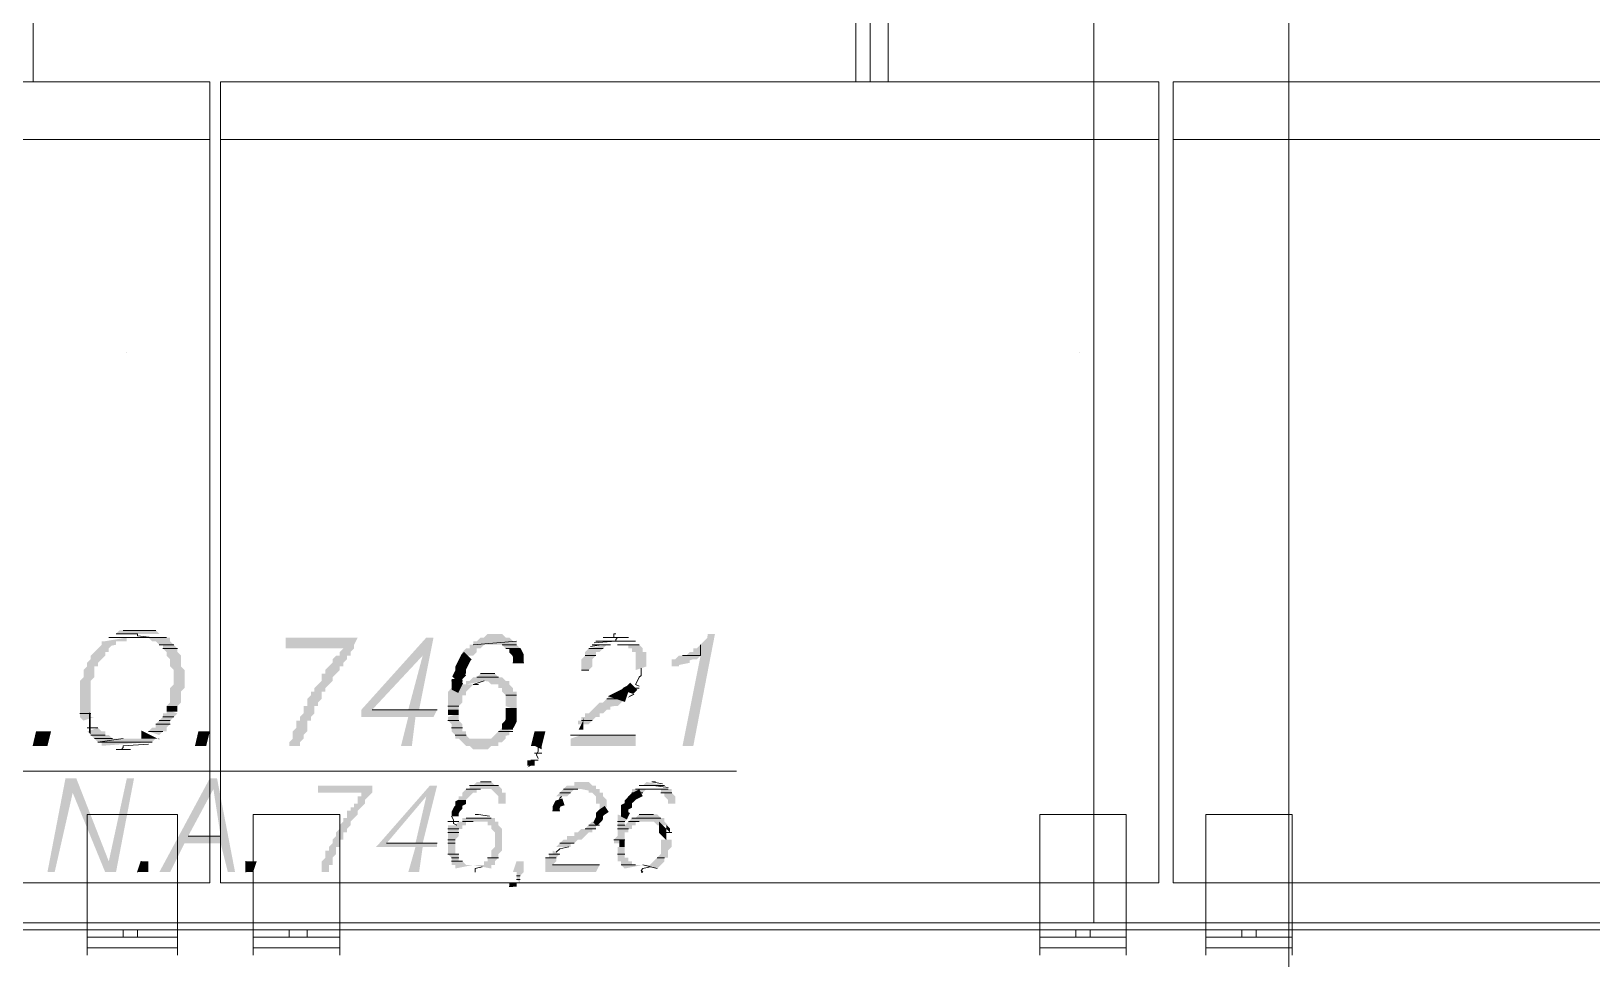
# Model space of a CAD drawing. Header units: millimetres. Extents: x 182 to 575, y -105 to 95.
# Drawn here: x 301.602 to 303.661, y 69.701 to 70.925 of the extents above; entities that cross this region are included whole.
import ezdxf

# ---------------------------------------------------------------- set-up
doc = ezdxf.new("R2010")
doc.units = ezdxf.units.MM
doc.header["$MEASUREMENT"] = 0
doc.layers.add('PDF_Geometry', color=7, linetype='Continuous')
doc.layers.add('PDF_Solid Fills', color=7, linetype='Continuous')

msp = doc.modelspace()

# ---------------------------------------------------------------- hatches: boundary and pattern name
at = {"layer": 'PDF_Solid Fills', "transparency": 33554559}
for points in [[(301.7659184816852, 70.13481574565384), (301.7182981377698, 70.13481574565384), (301.7135348044366, 70.13005241232048), (301.7706785610502, 70.13005241232048)], [(302.1802018679285, 70.11100556046864), (302.1754417621084, 70.11100556046864), (302.1706784287751, 70.10624548110357), (302.1706784287751, 70.10148214777024), (302.1849652012619, 70.10148214777024), (302.189725280627, 70.10624548110357), (302.189725280627, 70.11100556046864), (302.1944886139603, 70.11100556046864), (302.1992519472936, 70.11576889380197), (302.2230588785105, 70.11576889380197), (302.2278222118439, 70.11100556046864), (302.2468690372407, 70.11100556046864), (302.2421089578755, 70.11576889380197), (302.2421089578755, 70.12052899962208), (302.2373456245423, 70.12052899962208), (302.2325822912089, 70.12529233295544), (302.2278222118439, 70.12529233295544), (302.2230588785105, 70.13005241232048), (302.2040120266588, 70.13005241232048), (302.1992519472936, 70.12529233295544), (302.1944886139603, 70.12529233295544), (302.189725280627, 70.12052899962208), (302.1849652012619, 70.12052899962208), (302.1849652012619, 70.11576889380197), (302.1802018679285, 70.11576889380197)], [(302.4937824729352, 70.12458661322356), (302.4897276086693, 70.12052899962208), (302.484964275336, 70.11576889380197), (302.4802041959708, 70.11100556046864), (302.4754408626376, 70.11100556046864), (302.4754408626376, 70.10624548110357), (302.4706775293042, 70.10624548110357), (302.4659174499392, 70.10148214777024), (302.4563940107856, 70.10148214777024), (302.4516307039074, 70.09671881443691), (302.4468705980872, 70.09671881443691), (302.4468705980872, 70.08719540173851), (302.4563940107856, 70.08719540173851), (302.4563940107856, 70.08910086316652), (302.4706775293042, 70.09195873507184), (302.4706775293042, 70.09513103812935), (302.4754408626376, 70.09671881443691), (302.4802041959708, 70.09671881443691), (302.484964275336, 70.10148214777024), (302.4611541166058, 69.98243452872262), (302.4754408626376, 69.98243452872262), (302.5040111271878, 70.13005241232048), (302.4944877144893, 70.13005241232048)], [(301.7135348044366, 70.11576889380197), (301.7135348044366, 70.12052899962208), (301.7278215504683, 70.12052899962208), (301.7278215504683, 70.12529233295544), (301.699251285918, 70.12052899962208), (301.6944879525846, 70.12052899962208), (301.6944879525846, 70.11576889380197), (301.6897278732196, 70.11100556046864), (301.6849645398862, 70.10624548110357), (301.6802012065529, 70.10148214777024), (301.6802012065529, 70.09671881443691), (301.6754411271878, 70.09195873507184), (301.6754411271878, 70.08719540173851), (301.6706777938545, 70.0824352959184), (301.6706777938545, 70.07291188321997), (301.6659176880344, 70.06814854988664), (301.6659176880344, 70.02053145993955), (301.6706777938545, 70.01576812660622), (301.6849645398862, 70.02053145993955), (301.6802012065529, 70.02053145993955), (301.6802012065529, 70.06814854988664), (301.6849645398862, 70.07291188321997), (301.6849645398862, 70.08719540173851), (301.6897278732196, 70.08719540173851), (301.6897278732196, 70.09195873507184), (301.699251285918, 70.10148214777024), (301.699251285918, 70.10624548110357), (301.704011391738, 70.10624548110357), (301.704011391738, 70.11100556046864), (301.7075840968694, 70.11457826559993)], [(301.7754418943836, 70.11100556046864), (301.7802020002036, 70.10624548110357), (301.7802020002036, 70.10148214777024), (301.784965307082, 70.09671881443691), (301.784965307082, 70.08719540173851), (301.7897254129022, 70.0824352959184), (301.7897254129022, 70.06338847052155), (301.784965307082, 70.05862513718822), (301.784965307082, 70.03957828533638), (301.7802020002036, 70.03481497845806), (301.7944887462354, 70.03481497845806), (301.7992488256004, 70.03957828533638), (301.7992488256004, 70.05386180385491), (301.8040121589339, 70.05862513718822), (301.8040121589339, 70.0824352959184), (301.7992488256004, 70.08719540173851), (301.7992488256004, 70.10148214777024), (301.7944887462354, 70.10624548110357), (301.7944887462354, 70.11100556046864), (301.784965307082, 70.12052899962208), (301.784965307082, 70.12529233295544), (301.7563918150184, 70.12529233295544), (301.7611551483518, 70.12052899962208), (301.7659184816852, 70.12052899962208), (301.7706785610502, 70.11576889380197), (301.7754418943836, 70.11576889380197)], [(302.0135371324789, 70.11100556046864), (302.0087737991455, 70.10624548110357), (302.0087737991455, 70.10148214777024), (302.0040137197803, 70.10148214777024), (301.9992503864471, 70.09671881443691), (301.9992503864471, 70.09195873507184), (301.9944870531137, 70.08719540173851), (301.9897269737487, 70.0824352959184), (301.9897269737487, 70.07767198904008), (301.9849636404153, 70.07767198904008), (301.9849636404153, 70.06814854988664), (301.9802035345951, 70.06338847052155), (301.9754402277169, 70.05862513718822), (301.9754402277169, 70.05386180385491), (301.9706801218967, 70.05386180385491), (301.9706801218967, 70.04910172448979), (301.9659167885635, 70.04433839115646), (301.9659167885635, 70.03481497845806), (301.9611567091985, 70.03481497845806), (301.9611567091985, 70.02529153930462), (301.956393375865, 70.02053145993955), (301.956393375865, 70.01576812660622), (301.9516300425317, 70.01576812660622), (301.9516300425317, 70.00624471390782), (301.9468699631667, 70.00148138057446), (301.9468699631667, 69.99195794142102), (301.9421066298332, 69.98719786205595), (301.9421066298332, 69.98243452872262), (301.956393375865, 69.98243452872262), (301.956393375865, 69.98719786205595), (301.9611567091985, 69.99195794142102), (301.9611567091985, 69.99672127475435), (301.9659167885635, 70.00148138057446), (301.9659167885635, 70.01576812660622), (301.9706801218967, 70.01576812660622), (301.9706801218967, 70.02053145993955), (301.9754402277169, 70.02529153930462), (301.9754402277169, 70.03481497845806), (301.9802035345951, 70.03481497845806), (301.9802035345951, 70.03957828533638), (301.9849636404153, 70.04433839115646), (301.9849636404153, 70.05386180385491), (301.9897269737487, 70.05386180385491), (301.9897269737487, 70.05862513718822), (301.9944870531137, 70.06338847052155), (301.9992503864471, 70.06814854988664), (301.9992503864471, 70.07291188321997), (302.0040137197803, 70.07767198904008), (302.0087737991455, 70.0824352959184), (302.0087737991455, 70.08719540173851), (302.0135371324789, 70.08719540173851), (302.0135371324789, 70.09195873507184), (302.0182972382988, 70.09671881443691), (302.0182972382988, 70.10148214777024), (302.0230605451773, 70.10148214777024), (302.0230605451773, 70.10624548110357), (302.0278206509973, 70.11100556046864), (302.0278206509973, 70.11576889380197), (302.0325839843306, 70.12529233295544), (301.9373465240133, 70.12529233295544), (301.9373465240133, 70.11100556046864)], [(302.3421064975581, 70.09671881443691), (302.3468698308916, 70.10148214777024), (302.3468698308916, 70.10624548110357), (302.3516299102565, 70.10624548110357), (302.3563932435899, 70.11100556046864), (302.3611565769232, 70.11576889380197), (302.337346391738, 70.11100556046864), (302.3325830848598, 70.10624548110357), (302.3325830848598, 70.10148214777024), (302.3278229790396, 70.09671881443691), (302.3278229790396, 70.0824352959184), (302.337346391738, 70.0824352959184), (302.3421064975581, 70.08719540173851)], [(302.399250254172, 70.10624548110357), (302.399250254172, 70.0824352959184), (302.4135370002037, 70.08719540173851), (302.4135370002037, 70.10624548110357), (302.4087736668704, 70.10624548110357), (302.4087736668704, 70.11100556046864), (302.4040135875052, 70.11576889380197), (302.3897268414735, 70.11576889380197), (302.3897268414735, 70.11100556046864), (302.3944869208386, 70.11100556046864), (302.3944869208386, 70.10624548110357)], [(302.2048057339542, 70.06735538479515), (302.208775359992, 70.06338847052155), (302.2182987726904, 70.06338847052155), (302.2182987726904, 70.05862513718822), (302.2230588785105, 70.05862513718822), (302.2230588785105, 70.05386180385491), (302.2278222118439, 70.04910172448979), (302.2278222118439, 70.03481497845806), (302.2421089578755, 70.03005487263795), (302.2421089578755, 70.05386180385491), (302.2373456245423, 70.05386180385491), (302.2373456245423, 70.05862513718822), (302.2325822912089, 70.06338847052155), (302.2325822912089, 70.06814854988664), (302.2278222118439, 70.06814854988664), (302.2230588785105, 70.07291188321997), (302.2182987726904, 70.07291188321997), (302.2135354658121, 70.07767198904008), (302.1944886139603, 70.07767198904008), (302.189725280627, 70.07291188321997), (302.1849652012619, 70.07291188321997), (302.1802018679285, 70.06814854988664), (302.1754417621084, 70.06814854988664), (302.1754417621084, 70.06338847052155), (302.1992519472936, 70.06814854988664)], [(302.1706784287751, 70.03957828533638), (302.1706784287751, 70.04910172448979), (302.1754417621084, 70.04910172448979), (302.1754417621084, 70.05386180385491), (302.1802018679285, 70.05862513718822), (302.1849652012619, 70.06338847052155), (302.1706784287751, 70.06338847052155), (302.16591834941, 70.05862513718822), (302.1563916827433, 70.05862513718822), (302.1516316033783, 70.05386180385491), (302.1516316033783, 70.03005487263795), (302.16591834941, 70.03005487263795), (302.16591834941, 70.03481497845806)], [(302.3421064975581, 70.03005487263795), (302.337346391738, 70.02529153930462), (302.3325830848598, 70.02529153930462), (302.3325830848598, 70.02053145993955), (302.3278229790396, 70.02053145993955), (302.3278229790396, 70.01576812660622), (302.3230596457064, 70.01576812660622), (302.3230596457064, 70.01100479327286), (302.337346391738, 70.01100479327286), (302.3421064975581, 70.01576812660622), (302.3468698308916, 70.02053145993955), (302.3516299102565, 70.02053145993955), (302.3516299102565, 70.02529153930462), (302.3563932435899, 70.02529153930462), (302.3611565769232, 70.03005487263795), (302.3659166562883, 70.03005487263795), (302.3659166562883, 70.03402144679336), (302.3706799896216, 70.03481497845806), (302.3754400954417, 70.03481497845806), (302.3849635081402, 70.04433839115646), (302.3659166562883, 70.04910172448979), (302.3611565769232, 70.04433839115646), (302.3563932435899, 70.03957828533638), (302.3516299102565, 70.03957828533638), (302.3468698308916, 70.03481497845806)], [(301.7706785610502, 70.01576812660622), (301.7659184816852, 70.01100479327286), (301.7659184816852, 70.00624471390782), (301.7611551483518, 70.00624471390782), (301.7563918150184, 70.00148138057446), (301.7706785610502, 69.99672127475435), (301.7754418943836, 70.00148138057446), (301.7802020002036, 70.00148138057446), (301.7802020002036, 70.00624471390782), (301.784965307082, 70.01100479327286), (301.784965307082, 70.01576812660622), (301.7897254129022, 70.02053145993955), (301.7944887462354, 70.02529153930462), (301.7802020002036, 70.03005487263795), (301.7802020002036, 70.02529153930462), (301.7754418943836, 70.02529153930462), (301.7754418943836, 70.02053145993955)], [(302.208775359992, 69.99195794142102), (302.1802018679285, 69.99195794142102), (302.1754417621084, 69.99672127475435), (302.1754417621084, 70.00148138057446), (302.1706784287751, 70.00148138057446), (302.1706784287751, 70.01100479327286), (302.16591834941, 70.01576812660622), (302.16591834941, 70.02529153930462), (302.1516316033783, 70.02053145993955), (302.1516316033783, 70.01576812660622), (302.1563916827433, 70.01100479327286), (302.1563916827433, 70.00148138057446), (302.1611550160767, 69.99672127475435), (302.1611550160767, 69.99195794142102), (302.16591834941, 69.99195794142102), (302.1754417621084, 69.98243452872262), (302.1802018679285, 69.98243452872262), (302.1849652012619, 69.97767119538929), (302.2040120266588, 69.97767119538929), (302.208775359992, 69.98243452872262), (302.2182987726904, 69.98243452872262), (302.2182987726904, 69.98719786205595), (302.2230588785105, 69.98719786205595), (302.2278222118439, 69.99195794142102), (302.2278222118439, 69.99576886957024), (302.2325822912089, 69.99672127475435), (302.2325822912089, 70.00148138057446), (302.2373456245423, 70.00148138057446), (302.2230588785105, 70.00624471390782), (302.2182987726904, 70.00148138057446), (302.2135354658121, 69.99672127475435)], [(301.7611551483518, 69.98719786205595), (301.7659184816852, 69.99195794142102), (301.7087747250714, 69.99195794142102), (301.704011391738, 69.99672127475435), (301.699251285918, 69.99672127475435), (301.699251285918, 70.00148138057446), (301.6944879525846, 70.00148138057446), (301.6897278732196, 70.00624471390782), (301.6754411271878, 70.00148138057446), (301.6802012065529, 69.99672127475435), (301.6849645398862, 69.99195794142102), (301.6897278732196, 69.98719786205595), (301.6944879525846, 69.98719786205595), (301.6944879525846, 69.98243452872262), (301.7563918150184, 69.98719786205595)], [(301.6087739314206, 70.00148138057446), (301.6040138520556, 69.98243452872262), (301.6230606774524, 69.98243452872262), (301.6278207832725, 70.00148138057446)], [(301.8230590107856, 70.00148138057446), (301.8182989049657, 69.98243452872262), (301.8325824234842, 69.98243452872262), (301.8373457568174, 70.00148138057446)], [(302.2659158890926, 69.98243452872262), (302.2754393017909, 69.97767119538929), (302.2754393017909, 69.98243452872262), (302.2802026351244, 70.00148138057446), (302.2659158890926, 70.00148138057446), (302.2611557832724, 69.98243452872262)], [(302.3135362330079, 69.99195794142102), (302.3135362330079, 69.98243452872262), (302.399250254172, 69.98243452872262), (302.399250254172, 69.99672127475435), (302.3278229790396, 69.99672127475435)], [(302.2611557832724, 69.95862436999246), (302.2563924763941, 69.95386426417235), (302.2659158890926, 69.95862436999246)], [(301.7278215504683, 69.9395775181406), (301.704011391738, 69.8300533117914), (301.6611543811561, 69.9395775181406), (301.6468708626375, 69.9395775181406), (301.6230606774524, 69.81576656575967), (301.6325841166058, 69.81576656575967), (301.656394275336, 69.92053066628876), (301.699251285918, 69.81576656575967), (301.7135348044366, 69.81576656575967), (301.7373449896216, 69.9395775181406)], [(302.0373440636957, 69.92053066628876), (302.0373440636957, 69.91576735941044), (302.0325839843306, 69.91576735941044), (302.0325839843306, 69.906243920257), (302.0278206509973, 69.906243920257), (302.0278206509973, 69.90148384089193), (302.0230605451773, 69.90148384089193), (302.0230605451773, 69.8967205075586), (302.0182972382988, 69.8967205075586), (302.0182972382988, 69.8871970948602), (302.0135371324789, 69.8871970948602), (302.0135371324789, 69.88243376152684), (302.0087737991455, 69.87767365570673), (302.0087737991455, 69.8729103223734), (302.0040137197803, 69.86815024300833), (302.0040137197803, 69.863386909675), (301.9992503864471, 69.85862357634167), (301.9992503864471, 69.8538634969766), (301.9944870531137, 69.84910016364327), (301.9944870531137, 69.84434005782316), (301.9897269737487, 69.84434005782316), (301.9897269737487, 69.83481664512473), (301.9849636404153, 69.8300533117914), (301.9849636404153, 69.81576656575967), (301.9944870531137, 69.81576656575967), (301.9944870531137, 69.8252932324263), (301.9992503864471, 69.8252932324263), (301.9992503864471, 69.83481664512473), (302.0040137197803, 69.83957675094484), (302.0040137197803, 69.84910016364327), (302.0087737991455, 69.84910016364327), (302.0087737991455, 69.85862357634167), (302.0135371324789, 69.85862357634167), (302.0135371324789, 69.86815024300833), (302.0182972382988, 69.86815024300833), (302.0182972382988, 69.8729103223734), (302.0230605451773, 69.87767365570673), (302.0230605451773, 69.88243376152684), (302.0278206509973, 69.8871970948602), (302.0325839843306, 69.89195717422524), (302.0325839843306, 69.8967205075586), (302.0373440636957, 69.90148384089193), (302.0421073970291, 69.906243920257), (302.0421073970291, 69.91100725359033), (302.0468707303623, 69.91576735941044), (302.0516308097275, 69.92053066628876), (302.0516308097275, 69.93005410544217), (301.9802035345951, 69.93005410544217), (301.9802035345951, 69.92053066628876)], [(302.1802018679285, 69.92529077210884), (302.1754417621084, 69.92529077210884), (302.1706784287751, 69.92053066628876), (302.1706784287751, 69.91576735941044), (302.16591834941, 69.91576735941044), (302.16591834941, 69.91100725359033), (302.1754417621084, 69.91100725359033), (302.1802018679285, 69.91576735941044), (302.1849652012619, 69.92053066628876), (302.189725280627, 69.92053066628876), (302.189725280627, 69.92529077210884), (302.208775359992, 69.92529077210884), (302.2182987726904, 69.91576735941044), (302.2182987726904, 69.906243920257), (302.2278222118439, 69.906243920257), (302.2278222118439, 69.92053066628876), (302.2230588785105, 69.92053066628876), (302.2230588785105, 69.92529077210884), (302.2182987726904, 69.93005410544217), (302.2135354658121, 69.93005410544217), (302.208775359992, 69.9348141848073), (302.189725280627, 69.9348141848073), (302.1849652012619, 69.93005410544217), (302.1802018679285, 69.93005410544217)], [(302.337346391738, 69.9233866017729), (302.337346391738, 69.92053066628876), (302.3421064975581, 69.92053066628876), (302.3468698308916, 69.91576735941044), (302.3468698308916, 69.906243920257), (302.3516299102565, 69.906243920257), (302.3516299102565, 69.8967205075586), (302.3611565769232, 69.90148384089193), (302.3611565769232, 69.91100725359033), (302.3563932435899, 69.91576735941044), (302.3563932435899, 69.92053066628876), (302.3516299102565, 69.92053066628876), (302.3516299102565, 69.92529077210884), (302.3468698308916, 69.92529077210884), (302.3468698308916, 69.93005410544217), (302.3421064975581, 69.93005410544217), (302.337346391738, 69.9348141848073), (302.3182995663412, 69.9348141848073), (302.3182995663412, 69.93005410544217), (302.3087728996746, 69.93005410544217), (302.3040128203095, 69.92529077210884), (302.2992494869761, 69.92053066628876), (302.2944893811562, 69.91576735941044), (302.3087728996746, 69.91576735941044), (302.3135362330079, 69.92053066628876), (302.3182995663412, 69.92529077210884), (302.3278229790396, 69.92529077210884)], [(302.4135370002037, 69.9348141848073), (302.4087736668704, 69.93005410544217), (302.4373471853889, 69.93005410544217)], [(302.1849652012619, 69.8252932324263), (302.208775359992, 69.82052989909297), (302.208775359992, 69.8252932324263), (302.2135354658121, 69.8252932324263), (302.2135354658121, 69.8300533117914), (302.2182987726904, 69.83481664512473), (302.2182987726904, 69.83957675094484), (302.2230588785105, 69.84434005782316), (302.2230588785105, 69.8729103223734), (302.2182987726904, 69.87767365570673), (302.2182987726904, 69.88243376152684), (302.2135354658121, 69.88243376152684), (302.2135354658121, 69.8871970948602), (302.1706784287751, 69.8871970948602), (302.1706784287751, 69.88243376152684), (302.16591834941, 69.88243376152684), (302.1611550160767, 69.87767365570673), (302.1516316033783, 69.87767365570673), (302.1516316033783, 69.83957675094484), (302.1563916827433, 69.83481664512473), (302.1563916827433, 69.8252932324263), (302.1611550160767, 69.8252932324263), (302.1611550160767, 69.82052989909297), (302.1849652012619, 69.8252932324263), (302.1754417621084, 69.8252932324263), (302.1706784287751, 69.8300533117914), (302.16591834941, 69.8300533117914), (302.16591834941, 69.83957675094484), (302.1611550160767, 69.83957675094484), (302.1611550160767, 69.85862357634167), (302.16591834941, 69.863386909675), (302.16591834941, 69.8729103223734), (302.1706784287751, 69.8729103223734), (302.1706784287751, 69.87767365570673), (302.1754417621084, 69.87767365570673), (302.1754417621084, 69.88243376152684), (302.2040120266588, 69.88243376152684), (302.2040120266588, 69.87767365570673), (302.208775359992, 69.87767365570673), (302.208775359992, 69.8729103223734), (302.2135354658121, 69.86815024300833), (302.2135354658121, 69.84910016364327), (302.208775359992, 69.84434005782316), (302.208775359992, 69.83481664512473), (302.2040120266588, 69.83481664512473), (302.2040120266588, 69.8300533117914), (302.1992519472936, 69.8300533117914), (302.1992519472936, 69.8252932324263)], [(302.3135362330079, 69.84910016364327), (302.3135362330079, 69.8538634969766), (302.3182995663412, 69.8538634969766), (302.3230596457064, 69.85862357634167), (302.3278229790396, 69.85862357634167), (302.3325830848598, 69.863386909675), (302.337346391738, 69.86815024300833), (302.3421064975581, 69.86815024300833), (302.3421064975581, 69.8729103223734), (302.3468698308916, 69.8729103223734), (302.3468698308916, 69.87767365570673), (302.3516299102565, 69.87767365570673), (302.3421064975581, 69.88243376152684), (302.337346391738, 69.87767365570673), (302.3325830848598, 69.8729103223734), (302.3278229790396, 69.8729103223734), (302.3230596457064, 69.86815024300833), (302.3182995663412, 69.86815024300833), (302.3182995663412, 69.863386909675), (302.3087728996746, 69.863386909675), (302.3087728996746, 69.85862357634167), (302.3040128203095, 69.85862357634167), (302.2992494869761, 69.8538634969766), (302.2944893811562, 69.84910016364327)], [(302.3849635081402, 69.88243376152684), (302.3897268414735, 69.8871970948602), (302.3754400954417, 69.89195717422524), (302.3754400954417, 69.863386909675), (302.3706799896216, 69.85862357634167), (302.3706799896216, 69.8538634969766), (302.3849635081402, 69.8538634969766), (302.3849635081402, 69.86815024300833), (302.3897268414735, 69.86815024300833), (302.3897268414735, 69.8729103223734), (302.3944869208386, 69.8729103223734), (302.3944869208386, 69.87767365570673), (302.399250254172, 69.87767365570673), (302.399250254172, 69.88243376152684), (302.4230604393572, 69.88243376152684), (302.4278205187222, 69.87767365570673), (302.442107264754, 69.87767365570673), (302.4373471853889, 69.88243376152684), (302.4373471853889, 69.8871970948602), (302.4325838520555, 69.8871970948602), (302.4278205187222, 69.89195717422524), (302.4040135875052, 69.89195717422524), (302.399250254172, 69.8871970948602), (302.3944869208386, 69.8871970948602), (302.3897268414735, 69.88243376152684), (302.3849635081402, 69.87767365570673)], [(302.2802026351244, 69.83481664512473), (302.2802026351244, 69.81576656575967), (302.3468698308916, 69.81576656575967), (302.3516299102565, 69.8252932324263), (302.2897260478227, 69.8252932324263), (302.2944893811562, 69.8300533117914), (302.2944893811562, 69.83481664512473), (302.2992494869761, 69.83957675094484), (302.2897260478227, 69.84434005782316), (302.2897260478227, 69.83957675094484), (302.2849659684576, 69.83957675094484), (302.2849659684576, 69.83481664512473)], [(301.74686840232, 69.8300533117914), (301.7421082965, 69.81576656575967), (301.7563918150184, 69.81576656575967), (301.7563918150184, 69.8300533117914)], [(301.8849661007328, 69.8300533117914), (301.8849661007328, 69.81576656575967), (301.8944895134313, 69.81576656575967), (301.8992496192512, 69.8300533117914)], [(302.2421089578755, 69.81576656575967), (302.2421089578755, 69.80624315306122), (302.2468690372407, 69.80148304724113), (302.2468690372407, 69.81100648639455), (302.251632370574, 69.81576656575967), (302.251632370574, 69.8300533117914), (302.2421089578755, 69.8300533117914), (302.2373456245423, 69.81576656575967)]]:
    msp.add_hatch(color=256, dxfattribs=at).paths.add_polyline_path(points)
h = msp.add_hatch(color=256, dxfattribs=at)
h.paths.add_polyline_path([(302.1182980054947, 70.10148214777024), (302.0992511536427, 70.03005487263795), (302.0516308097275, 70.03005487263795)])
h.paths.add_polyline_path([(302.1325847515265, 70.12529233295544), (302.1230613388279, 70.12529233295544), (302.0373440636957, 70.03005487263795), (302.0373440636957, 70.02053145993955), (302.0992511536427, 70.02053145993955), (302.0897277409445, 69.98243452872262), (302.1040112594629, 69.98243452872262), (302.1087745927963, 70.02053145993955), (302.1325847515265, 70.02053145993955), (302.1373448573465, 70.03005487263795), (302.1135346721613, 70.03005487263795)], flags=0)
h = msp.add_hatch(color=256, dxfattribs=at)
h.paths.add_polyline_path([(301.8421090901508, 69.92529077210884), (301.8516325028492, 69.863386909675), (301.8087754922672, 69.863386909675)])
h.paths.add_polyline_path([(301.8706793547011, 69.81576656575967), (301.8468691695159, 69.9395775181406), (301.8373457568174, 69.9395775181406), (301.7706785610502, 69.81576656575967), (301.784965307082, 69.81576656575967), (301.8040121589339, 69.8538634969766), (301.8516325028492, 69.8538634969766), (301.8611559155476, 69.81576656575967)], flags=0)
h = msp.add_hatch(color=256, dxfattribs=at)
h.paths.add_polyline_path([(302.1230613388279, 69.91576735941044), (302.1087745927963, 69.8538634969766), (302.0706776615793, 69.8538634969766)])
h.paths.add_polyline_path([(302.1373448573465, 69.93005410544217), (302.1278214181931, 69.93005410544217), (302.0611542488809, 69.8538634969766), (302.0563941430609, 69.84910016364327), (302.1087745927963, 69.84910016364327), (302.0992511536427, 69.81576656575967), (302.1135346721613, 69.81576656575967), (302.1182980054947, 69.84910016364327), (302.1373448573465, 69.84910016364327), (302.1373448573465, 69.8538634969766), (302.1182980054947, 69.8538634969766)], flags=0)
h = msp.add_hatch(color=256, dxfattribs=at)
h.paths.add_polyline_path([(302.4468705980872, 69.92053066628876), (302.4468705980872, 69.92529077210884), (302.4325838520555, 69.92529077210884), (302.4325838520555, 69.92053066628876), (302.4373471853889, 69.92053066628876), (302.4373471853889, 69.91576735941044), (302.442107264754, 69.91100725359033), (302.442107264754, 69.906243920257), (302.4516307039074, 69.906243920257), (302.4516307039074, 69.91576735941044)])
h.paths.add_polyline_path([(302.4135370002037, 69.92529077210884), (302.3944869208386, 69.92529077210884), (302.3944869208386, 69.92053066628876), (302.3897268414735, 69.91576735941044), (302.4087736668704, 69.92053066628876)])
h = msp.add_hatch(color=256, dxfattribs=at)
h.paths.add_polyline_path([(302.3849635081402, 69.82052989909297), (302.4087736668704, 69.8252932324263), (302.3944869208386, 69.8252932324263), (302.3944869208386, 69.8300533117914), (302.3897268414735, 69.8300533117914), (302.3897268414735, 69.83481664512473), (302.3849635081402, 69.83481664512473), (302.3849635081402, 69.84910016364327), (302.3754400954417, 69.84910016364327), (302.3754400954417, 69.8300533117914), (302.38020340232, 69.8300533117914), (302.38020340232, 69.8252932324263)])
h.paths.add_polyline_path([(302.4182971060237, 69.8252932324263), (302.4087736668704, 69.8252932324263), (302.4278205187222, 69.82052989909297), (302.4325838520555, 69.8252932324263), (302.4373471853889, 69.8300533117914), (302.4373471853889, 69.83481664512473), (302.442107264754, 69.83481664512473), (302.442107264754, 69.84434005782316), (302.4468705980872, 69.84910016364327), (302.4468705980872, 69.85862357634167), (302.4325838520555, 69.85862357634167), (302.4325838520555, 69.83957675094484), (302.4278205187222, 69.83481664512473), (302.4230604393572, 69.8300533117914)])

# ---------------------------------------------------------------- linework, layer by layer
at = {"layer": 'PDF_Geometry', "lineweight": 13}
for points in [[(303.2611538520556, 69.68243542819351), (303.2611538520556, 69.70624561337868), (303.2611538520556, 73.65862397316707), (303.2611538520556, 73.68243413189722)], [(299.3325824234842, 70.85862487263796), (299.3325824234842, 72.15862526946336), (300.4611547515264, 72.15862526946336), (300.4611547515264, 70.85862487263796), (300.4611547515264, 72.15862526946336), (301.5849637726905, 72.15862526946336), (301.5849637726905, 70.85862487263796), (301.5849637726905, 72.15862526946336), (302.7087727673994, 72.15862526946336), (302.7087727673994, 70.85862487263796), (302.7087727673994, 72.15862526946336), (303.0040117621085, 72.15862526946336), (302.7087727673994, 72.15862526946336), (302.7087727673994, 72.9586250049131), (303.0040117621085, 72.9586250049131), (302.7087727673994, 72.9586250049131), (302.7087727673994, 73.35862487263796), (303.0040117621085, 73.35862487263796)], [(301.6040138520556, 70.85862487263796), (301.6040138520556, 72.13957841761149), (302.6897259420026, 72.13957841761149), (302.6897259420026, 70.85862487263796)], [(303.0040117621085, 72.13957841761149), (302.7325829525846, 72.13957841761149), (302.7325829525846, 70.85862487263796)], [(301.7278215504683, 70.5014820154951), (301.7278215504683, 70.5014820154951)], [(302.9849649367115, 70.5014820154951), (302.9849649367115, 70.5014820154951)], [(301.7611551483518, 70.12529233295544), (301.7421066959708, 70.12767237263796), (301.7421083097274, 70.13005241232048), (301.7135348044366, 70.13005241232048)], [(301.7659184816852, 70.13481574565384), (301.7230614711032, 70.13481574565384), (301.7659184816852, 70.13481574565384)], [(301.7278215504683, 70.13481574565384), (301.7611551483518, 70.13481574565384), (301.7278215504683, 70.13481574565384)], [(302.3730600425317, 70.13005241232048), (302.3706783758651, 70.13005241232048), (302.3706799896216, 70.12767237263796), (302.3706783758651, 70.12529233295544), (302.3754400822144, 70.12529233295544), (302.3730584155476, 70.12291066628873), (302.3730600425317, 70.12052899962208), (302.3444881642248, 70.11814894671204)], [(301.704011391738, 70.12529233295544), (301.7802020002036, 70.12529233295544), (301.704011391738, 70.12529233295544)], [(301.7302032171349, 70.12529233295544), (301.7182981377698, 70.12529233295544), (301.7397266430609, 70.12529233295544)], [(301.7897254129022, 70.11576889380197), (301.7706785610502, 70.11576889380197), (301.7897254129022, 70.11576889380197)], [(301.7754418943836, 70.11100556046864), (301.7944887462354, 70.11100556046864), (301.7754418943836, 70.11100556046864)], [(302.2230588785105, 70.11576889380197), (302.2421089578755, 70.11576889380197), (302.2230588785105, 70.11576889380197)], [(302.2468690372407, 70.11100556046864), (302.2278222118439, 70.11100556046864), (302.2468690372407, 70.11100556046864)], [(302.3563932435899, 70.11100556046864), (302.337346391738, 70.11100556046864), (302.3563932435899, 70.11100556046864)], [(302.337346391738, 70.11100556046864), (302.3563932435899, 70.11100556046864), (302.337346391738, 70.11100556046864)], [(302.3587732965, 70.11576889380197), (302.3540115769233, 70.11576889380197), (302.3397264446481, 70.11338722713532)], [(302.3421064975581, 70.11576889380197), (302.3659166562883, 70.11576889380197), (302.3421064975581, 70.11576889380197)], [(302.3468698308916, 70.12052899962208), (302.399250254172, 70.12052899962208), (302.3468698308916, 70.12052899962208)], [(302.3563932435899, 70.12529233295544), (302.3897268414735, 70.12529233295544), (302.3563932435899, 70.12529233295544)], [(302.3325830848598, 70.10148214777024), (302.3468698308916, 70.10148214777024), (302.3325830848598, 70.10148214777024)], [(302.3468698308916, 70.10148214777024), (302.3325830848598, 70.10148214777024), (302.3468698308916, 70.10148214777024)], [(302.484964275336, 70.10148214777024), (302.4611541166058, 70.10148214777024), (302.484964275336, 70.10148214777024)], [(302.1563916827433, 70.06814854988664), (302.1706784287751, 70.06814854988664), (302.1563916827433, 70.06814854988664)], [(302.1921069472936, 70.06338847052155), (302.1849651880344, 70.06338847052155), (302.1992519472936, 70.06814854988664)], [(302.2182987726904, 70.07291188321997), (302.189725280627, 70.07291188321997), (302.2182987726904, 70.07291188321997)], [(302.1944886139603, 70.07767198904008), (302.2135354658121, 70.07767198904008), (302.1944886139603, 70.07767198904008)], [(302.4063936271879, 70.08481534882844), (302.4063936271879, 70.08005364247924), (302.4063936271879, 70.07529193613001), (302.4040119605211, 70.07291188321997), (302.4016302938545, 70.06814854988664), (302.399250254172, 70.06338847052155), (302.4040135875052, 70.0610068038549)], [(302.2278222118439, 70.04910172448979), (302.2421089578755, 70.04910172448979), (302.2278222118439, 70.04910172448979)], [(302.3849635081402, 70.05862513718822), (302.4040135875052, 70.05862513718822), (302.3849635081402, 70.05862513718822)], [(301.6659176880344, 70.02529153930462), (301.6802012065529, 70.02529153930462), (301.6659176880344, 70.02529153930462)], [(302.1373448573465, 70.03005487263795), (302.0516308097275, 70.03005487263795), (302.1373448573465, 70.03005487263795)], [(302.16591834941, 70.03481497845806), (302.1516316033783, 70.03481497845806), (302.16591834941, 70.03481497845806)], [(302.3611565769232, 70.04433839115646), (302.3849635081402, 70.04433839115646), (302.3611565769232, 70.04433839115646)], [(301.6897278732196, 70.00624471390782), (301.6754411271878, 70.00624471390782), (301.6897278732196, 70.00624471390782)], [(301.784965307082, 70.01100479327286), (301.7659184816852, 70.01100479327286), (301.784965307082, 70.01100479327286)], [(301.7706785610502, 70.01576812660622), (301.784965307082, 70.01576812660622), (301.7706785610502, 70.01576812660622)], [(301.7897254129022, 70.02053145993955), (301.7754418943836, 70.02053145993955), (301.7897254129022, 70.02053145993955)], [(302.16591834941, 70.01576812660622), (302.1516316033783, 70.01576812660622), (302.16591834941, 70.01576812660622)], [(302.1563916827433, 70.00624471390782), (302.1706784287751, 70.00624471390782), (302.1563916827433, 70.00624471390782)], [(302.2421089578755, 70.01576812660622), (302.2278222118439, 70.01576812660622), (302.2421089578755, 70.01576812660622)], [(302.3421064975581, 70.01576812660622), (302.3278229790396, 70.01576812660622), (302.3421064975581, 70.01576812660622)], [(301.6040138520556, 69.98243452872262), (301.6087739314206, 70.00148138057446), (301.6040138520556, 69.98243452872262)], [(301.6802012065529, 69.99672127475435), (301.699251285918, 69.99672127475435), (301.6802012065529, 69.99672127475435)], [(301.6849645398862, 69.99195794142102), (301.7087747250714, 69.99195794142102), (301.6849645398862, 69.99195794142102)], [(301.7087747250714, 69.99195794142102), (301.6849645398862, 69.99195794142102), (301.7087747250714, 69.99195794142102)], [(301.7611551483518, 69.98719786205595), (301.6897278732196, 69.98719786205595), (301.7611551483518, 69.98719786205595)], [(301.7563918150184, 69.98481619538927), (301.723059844119, 69.98243452872262), (301.723059844119, 69.98243452872262), (301.723059844119, 69.98243452872262), (301.7230598573466, 69.98005286205594), (301.7206798044366, 69.97767119538929), (301.7254415107857, 69.97767119538929), (301.7254415107857, 69.97767119538929)], [(301.7563918150184, 70.00148138057446), (301.7754418943836, 70.00148138057446), (301.7563918150184, 70.00148138057446)], [(301.8182989049657, 69.98243452872262), (301.8230590107856, 70.00148138057446), (301.8182989049657, 69.98243452872262)], [(302.1754417621084, 69.99672127475435), (302.1611550160767, 69.99672127475435), (302.1754417621084, 69.99672127475435)], [(302.1611550160767, 69.99672127475435), (302.1754417621084, 69.99672127475435), (302.1611550160767, 69.99672127475435)], [(302.2182987726904, 70.00148138057446), (302.2373456245423, 70.00148138057446), (302.2182987726904, 70.00148138057446)], [(302.2182987726904, 70.00148138057446), (302.2325822912089, 70.00148138057446), (302.2182987726904, 70.00148138057446)], [(302.3278229790396, 69.99672127475435), (302.3135362330079, 69.99672127475435), (302.3278229790396, 69.99672127475435)], [(302.399250254172, 69.99672127475435), (302.3278229790396, 69.99672127475435), (302.399250254172, 69.99672127475435)], [(301.7325848838016, 69.97767119538929), (301.7135348044366, 69.97767119538929), (301.7325848838016, 69.97767119538929)], [(302.2706792224259, 69.96338767687078), (302.2611557832724, 69.96338767687078), (302.2706792224259, 69.96338767687078)], [(302.2659158890926, 69.97291111602422), (302.2754393017909, 69.97291111602422), (302.2659158890926, 69.97291111602422)], [(302.2706775954418, 69.98005286205594), (302.2706775954418, 69.97529115570674), (302.2682975557592, 69.97052944935751), (302.2706792224259, 69.96576772978082)], [(301.275441259463, 69.94910093083902), (302.5325846192513, 69.94910093083902)], [(302.1754417621084, 69.92529077210884), (302.1944886139603, 69.92529077210884), (302.1754417621084, 69.92529077210884)], [(302.1944886139603, 69.92529077210884), (302.1754417621084, 69.92529077210884), (302.1944886139603, 69.92529077210884)], [(302.2182987726904, 69.93005410544217), (302.1802018679285, 69.93005410544217), (302.2182987726904, 69.93005410544217)], [(302.1944886139603, 69.9348141848073), (302.208775359992, 69.9348141848073), (302.1944886139603, 69.9348141848073)], [(302.208775359992, 69.9348141848073), (302.1944886139603, 69.9348141848073), (302.208775359992, 69.9348141848073)], [(302.3230596457064, 69.92529077210884), (302.3040128203095, 69.92529077210884), (302.3230596457064, 69.92529077210884)], [(302.3040128203095, 69.92529077210884), (302.3230596457064, 69.92529077210884), (302.3040128203095, 69.92529077210884)], [(302.442107264754, 69.92529077210884), (302.399250254172, 69.92529077210884), (302.442107264754, 69.92529077210884)], [(302.399250254172, 69.92529077210884), (302.442107264754, 69.92529077210884), (302.399250254172, 69.92529077210884)], [(302.4040135875052, 69.93005410544217), (302.4373471853889, 69.93005410544217), (302.4040135875052, 69.93005410544217)], [(302.4254404790396, 69.9348141848073), (302.4206787594629, 69.9348141848073), (302.4349655187223, 69.93243414512472)], [(302.4230604261296, 69.93005410544217), (302.4230604261296, 69.93005410544217), (302.442107264754, 69.92767243877555)], [(302.3040128203095, 69.906243920257), (302.2944893811562, 69.906243920257), (302.3040128203095, 69.906243920257)], [(302.3135362330079, 69.92053066628876), (302.2992494869761, 69.92053066628876), (302.3135362330079, 69.92053066628876)], [(302.2992494869761, 69.92053066628876), (302.3135362330079, 69.92053066628876), (302.2992494869761, 69.92053066628876)], [(302.3016311404153, 69.91576735941044), (302.2992511007327, 69.9133873065004), (302.2992511007327, 69.90862558692368)], [(302.3897268414735, 69.91576735941044), (302.4040135875052, 69.91576735941044), (302.3897268414735, 69.91576735941044)], [(302.4087736668704, 69.92053066628876), (302.3944869208386, 69.92053066628876), (302.4087736668704, 69.92053066628876)], [(302.4468705980872, 69.92053066628876), (302.4325838520555, 69.92053066628876), (302.4468705980872, 69.92053066628876)], [(301.6754411271878, 69.70624561337868), (301.6754411271878, 69.89195717422524), (301.7944887462354, 69.89195717422524), (301.7944887462354, 69.70624561337868)], [(302.0087737991455, 69.70624561337868), (302.0087737991455, 69.89195717422524), (301.8944895134313, 69.89195717422524), (301.8944895134313, 69.70624561337868)], [(302.1516316033783, 69.88243376152684), (302.16591834941, 69.88243376152684), (302.1516316033783, 69.88243376152684)], [(302.1635366827434, 69.87767365570673), (302.1587749763942, 69.8800537086168), (302.1587749763942, 69.88481542819349), (302.1563916827433, 69.88957713454272)], [(302.1849652012619, 69.88243376152684), (302.1706784287751, 69.88243376152684), (302.1849652012619, 69.88243376152684)], [(302.1754417621084, 69.8871970948602), (302.208775359992, 69.8871970948602), (302.1754417621084, 69.8871970948602)], [(302.208775359992, 69.8871970948602), (302.1754417621084, 69.8871970948602), (302.208775359992, 69.8871970948602)], [(302.1873452409444, 69.89195717422524), (302.1921085742778, 69.89195717422524), (302.1921069472936, 69.89195717422524), (302.2063936933254, 69.88957713454272)], [(302.2992494869761, 69.8967205075586), (302.2897260478227, 69.8967205075586), (302.2992494869761, 69.8967205075586)], [(302.3754400954417, 69.88243376152684), (302.3849635081402, 69.88243376152684), (302.3754400954417, 69.88243376152684)], [(302.3897268414735, 69.88243376152684), (302.4040135875052, 69.88243376152684), (302.3897268414735, 69.88243376152684)], [(302.4040135875052, 69.88243376152684), (302.3897268414735, 69.88243376152684), (302.4040135875052, 69.88243376152684)], [(302.4325838520555, 69.8871970948602), (302.3944869208386, 69.8871970948602), (302.4325838520555, 69.8871970948602)], [(302.3944869208386, 69.8871970948602), (302.4325838520555, 69.8871970948602), (302.3944869208386, 69.8871970948602)], [(302.4230604393572, 69.89195717422524), (302.4040135875052, 69.89195717422524), (302.4230604393572, 69.89195717422524)], [(302.4040135875052, 69.89195717422524), (302.4230604393572, 69.89195717422524), (302.4040135875052, 69.89195717422524)], [(302.9325844869761, 69.70624561337868), (302.9325844869761, 69.89195717422524), (303.0468687991455, 69.89195717422524), (303.0468687991455, 69.70624561337868)], [(303.2659171853888, 69.70624561337868), (303.2659171853888, 69.89195717422524), (303.1516328996746, 69.89195717422524), (303.1516328996746, 69.70624561337868)], [(301.8087754922672, 69.863386909675), (301.8516325028492, 69.863386909675), (301.8087754922672, 69.863386909675)], [(302.1516316033783, 69.8729103223734), (302.16591834941, 69.8729103223734), (302.1516316033783, 69.8729103223734)], [(302.16591834941, 69.86815024300833), (302.1516316033783, 69.86815024300833), (302.16591834941, 69.86815024300833)], [(302.3325830848598, 69.8729103223734), (302.3468698308916, 69.8729103223734), (302.3325830848598, 69.8729103223734)], [(302.337346391738, 69.87767365570673), (302.3516299102565, 69.87767365570673), (302.337346391738, 69.87767365570673)], [(302.3849635081402, 69.87767365570673), (302.3754400954417, 69.87767365570673), (302.3849635081402, 69.87767365570673)], [(302.3897268414735, 69.8729103223734), (302.3754400954417, 69.8729103223734), (302.3897268414735, 69.8729103223734)], [(302.3754400954417, 69.8729103223734), (302.3897268414735, 69.8729103223734), (302.3754400954417, 69.8729103223734)], [(302.4325838520555, 69.8729103223734), (302.442107264754, 69.8729103223734), (302.4325838520555, 69.8729103223734)], [(302.4325838520555, 69.86815024300833), (302.4468705980872, 69.86815024300833), (302.4325838520555, 69.86815024300833)], [(302.1373448573465, 69.8538634969766), (302.0706776615793, 69.8538634969766), (302.1373448573465, 69.8538634969766)], [(302.1611550160767, 69.85862357634167), (302.1516316033783, 69.85862357634167), (302.1611550160767, 69.85862357634167)], [(302.1516316033783, 69.8538634969766), (302.1611550160767, 69.8538634969766), (302.1516316033783, 69.8538634969766)], [(302.1516316033783, 69.83957675094484), (302.16591834941, 69.83957675094484), (302.1516316033783, 69.83957675094484)], [(302.2992494869761, 69.83957675094484), (302.2849659684576, 69.83957675094484), (302.2992494869761, 69.83957675094484)], [(302.3111545663413, 69.84910016364327), (302.2992494737487, 69.8467201107332), (302.2944877673995, 69.841958404384)], [(302.2992494869761, 69.8538634969766), (302.3182995663412, 69.8538634969766), (302.2992494869761, 69.8538634969766)], [(302.3849635081402, 69.85862357634167), (302.3706799896216, 69.85862357634167), (302.3849635081402, 69.85862357634167)], [(302.3849635081402, 69.83957675094484), (302.3754400954417, 69.83957675094484), (302.3849635081402, 69.83957675094484)], [(302.3754400954417, 69.83957675094484), (302.3849635081402, 69.83957675094484), (302.3754400954417, 69.83957675094484)], [(301.7421082965, 69.81576656575967), (301.74686840232, 69.8300533117914), (301.7421082965, 69.81576656575967)], [(301.8849661007328, 69.81576656575967), (301.8849661007328, 69.8300533117914), (301.8849661007328, 69.81576656575967)], [(302.16591834941, 69.83481664512473), (302.1563916827433, 69.83481664512473), (302.16591834941, 69.83481664512473)], [(302.1706784287751, 69.8300533117914), (302.1563916827433, 69.8300533117914), (302.1706784287751, 69.8300533117914)], [(302.196870280627, 69.82291156575965), (302.187346854701, 69.82052989909297), (302.1873452277168, 69.81814823242632), (302.187346854701, 69.81576656575967), (302.1873452409444, 69.81576656575967), (302.1873452409444, 69.81576656575967)], [(302.2040120266588, 69.83481664512473), (302.2182987726904, 69.83481664512473), (302.2040120266588, 69.83481664512473)], [(302.2944893811562, 69.83481664512473), (302.2802026351244, 69.83481664512473), (302.2944893811562, 69.83481664512473)], [(302.3516299102565, 69.8252932324263), (302.2897260478227, 69.8252932324263), (302.3516299102565, 69.8252932324263)], [(302.399250254172, 69.8252932324263), (302.38020340232, 69.8252932324263), (302.399250254172, 69.8252932324263)], [(302.4063936271879, 69.81576656575967), (302.4087752938544, 69.81576656575967), (302.4087736800979, 69.81576656575967), (302.4087736800979, 69.81576656575967), (302.4063936404153, 69.81814823242632), (302.4087736800979, 69.82052989909297), (302.4182970927963, 69.82291156575965)], [(302.4278205187222, 69.83481664512473), (302.4373471853889, 69.83481664512473), (302.4278205187222, 69.83481664512473)], [(302.2421089578755, 69.80148304724113), (302.2325822912089, 69.80148304724113), (302.2421089578755, 69.80148304724113)], [(302.2468690372407, 69.81100648639455), (302.2421089578755, 69.81100648639455), (302.2468690372407, 69.81100648639455)], [(302.2421089578755, 69.80624315306122), (302.2468690372407, 69.80624315306122), (302.2421089578755, 69.80624315306122)], [(301.6754411271878, 69.73005254459565), (301.7944887462354, 69.73005254459565)], [(301.6754411271878, 69.71576902607714), (301.7944887462354, 69.71576902607714)], [(302.0087737991455, 69.73005254459565), (301.8944895134313, 69.73005254459565)], [(302.0087737991455, 69.71576902607714), (301.8944895134313, 69.71576902607714)], [(302.9325844869761, 69.73005254459565), (303.0468687991455, 69.73005254459565)], [(302.9325844869761, 69.71576902607714), (303.0468687991455, 69.71576902607714)], [(303.2659171853888, 69.73005254459565), (303.1516328996746, 69.73005254459565)], [(303.2659171853888, 69.71576902607714), (303.1516328996746, 69.71576902607714)]]:
    msp.add_lwpolyline(points, dxfattribs=at)
at = {"layer": 'PDF_Geometry', "lineweight": 20}
for points in [[(303.0040117621085, 69.74910262396071), (303.0040117621085, 73.35862487263796)], [(301.8373457568174, 70.85862487263796), (301.8373457568174, 70.78243426417234)], [(303.0897258097274, 70.85862487263796), (303.0897258097274, 70.78243426417234)], [(299.3373457568174, 69.74910262396071), (303.8563919472937, 69.74910262396071)], [(299.3468691695159, 69.73957595729405), (303.8516318679285, 69.73957595729405), (303.9182990372408, 69.74433929062738)]]:
    msp.add_lwpolyline(points, dxfattribs=at)
for points in [[(300.5944891166058, 70.85862487263796), (300.5944891166058, 70.78243426417234), (301.8373457568174, 70.78243426417234), (301.8373457568174, 70.85862487263796)], [(301.8516325028492, 70.85862487263796), (301.8516325028492, 70.78243426417234), (303.0897258097274, 70.78243426417234), (303.0897258097274, 70.85862487263796)], [(303.1087726351243, 70.85862487263796), (303.1087726351243, 70.78243426417234), (304.3468691695159, 70.78243426417234), (304.3468691695159, 70.85862487263796)]]:
    msp.add_lwpolyline(points, close=True, dxfattribs=at)
at = {"layer": 'PDF_Geometry', "lineweight": 13}
for points in [[(300.5944891166058, 70.78243426417234), (301.8373457568174, 70.78243426417234), (301.8373457568174, 69.80148304724113), (300.5944891166058, 69.80148304724113)], [(301.8516325028492, 70.78243426417234), (303.0897258097274, 70.78243426417234), (303.0897258097274, 69.80148304724113), (301.8516325028492, 69.80148304724113)], [(303.1087726351243, 70.78243426417234), (304.3468691695159, 70.78243426417234), (304.3468691695159, 69.80148304724113), (303.1087726351243, 69.80148304724113)], [(302.2421089578755, 70.12052899962208), (302.1849652012619, 70.11576889380197), (302.2421089578755, 70.12052899962208)], [(302.4040135875052, 70.11576889380197), (302.3754400954417, 70.11576889380197), (302.4040135875052, 70.11576889380197)], [(302.484964275336, 70.11576889380197), (302.484964275336, 70.10148214777024), (302.484964275336, 70.11576889380197)], [(302.251632370574, 70.09195873507184), (302.2373456245423, 70.09195873507184), (302.251632370574, 70.09195873507184)], [(302.337346391738, 70.0824352959184), (302.3278229790396, 70.0824352959184), (302.337346391738, 70.0824352959184)], [(301.7230614711032, 69.99195794142102), (301.6897278732196, 69.98719786205595), (301.7230614711032, 69.99195794142102)], [(302.4087736668704, 69.8252932324263), (302.4278205187222, 69.82052989909297), (302.4087736668704, 69.8252932324263)], [(302.2373456245423, 69.79671974036282), (302.2325822912089, 69.79671974036282), (302.2373456245423, 69.79671974036282)], [(301.7421082965, 69.73957595729405), (301.7230614711032, 69.73957595729405), (301.7230614711032, 69.73005254459565), (301.7421082965, 69.73005254459565)], [(301.9421066298332, 69.73957595729405), (301.9659167885635, 69.73957595729405), (301.9659167885635, 69.73005254459565), (301.9421066298332, 69.73005254459565)], [(302.9992516827433, 69.73957595729405), (302.9802016033783, 69.73957595729405), (302.9802016033783, 69.73005254459565), (302.9992516827433, 69.73005254459565)], [(303.1992499896216, 69.73957595729405), (303.2182968414735, 69.73957595729405), (303.2182968414735, 69.73005254459565), (303.1992499896216, 69.73005254459565)]]:
    msp.add_lwpolyline(points, close=True, dxfattribs=at)
for points, const_width in [([(302.1778218150185, 70.10148214777024), (302.175441775336, 70.09910048110356), (302.1730601086692, 70.09433877475436), (302.1706784420027, 70.08957706840513), (302.1682983890926, 70.08481534882844), (302.1682983890926, 70.08005364247924), (302.1659167224259, 70.07529193613001), (302.1706784287751, 70.0705302165533)], 0.01428674603174397), ([(302.2397256642248, 70.11100556046864), (302.2397256642248, 70.10862552078612), (302.2421073308916, 70.10624548110357), (302.2444889975582, 70.10148214777024), (302.2444889975582, 70.09671881443691), (302.2444889975582, 70.09195873507184)], 0.01428674603174397), ([(302.1682983890926, 70.05862513718822), (302.1635350557592, 70.0610068038549), (302.1635350557592, 70.0657685102041), (302.1635350557592, 70.0705302165533)], 0.01428674603174397), ([(302.3968702144894, 70.0610068038549), (302.3921068811561, 70.05624347052157), (302.3873451615793, 70.05386180385491), (302.3849635081402, 70.05148176417234), (302.3802034155476, 70.04910172448979), (302.3873451748068, 70.04672005782317)], 0.01347044030118725), ([(301.7873453732196, 70.03481497845806), (301.7873453732196, 70.03243492554802), (301.7873453732196, 70.0276732059713)], 0.01428674603175074), ([(302.1587749763942, 70.03005487263795), (302.1587749763942, 70.0276732059713), (302.1587749763942, 70.02291149962207)], 0.01428674603174397), ([(302.2349655848598, 70.03243492554802), (302.2349655848598, 70.03005487263795), (302.2349655848598, 70.02529153930462), (302.2349655848598, 70.02053145993955), (302.2349655848598, 70.01576812660622), (302.2325839181931, 70.01100479327286), (302.2302022515264, 70.00862475359034), (302.2302022515264, 70.00386304724111)], 0.01428674603174397), ([(302.1706800557592, 69.91100725359033), (302.1706800557592, 69.90862558692368), (302.1659167224259, 69.906243920257), (302.1659167224259, 69.90148384089193), (302.1635350557592, 69.89910217422525), (302.1611550160767, 69.89433884089195), (302.1611550160767, 69.88957713454272)], 0.009523412698411806), ([(302.3040128203095, 69.90862558692368), (302.2968694340661, 69.906243920257), (302.2944877673995, 69.90148384089193), (302.2944877673995, 69.8967205075586)], 0.00952343915344045), ([(302.3611565769232, 69.89910217422525), (302.3540132039075, 69.89433884089195), (302.3516315372407, 69.89195717422524), (302.3516315372407, 69.8871970948602), (302.349249870574, 69.88243376152684), (302.3516299102565, 69.8800537086168)], 0.009523412698418573), ([(302.3778217488809, 69.8538634969766), (302.3802018017909, 69.8538634969766), (302.3802018017909, 69.84910016364327)], 0.009523412698418573)]:
    msp.add_lwpolyline(points, dxfattribs=dict(at, const_width=const_width))
for points in [[(301.6778211668703, 70.01814979327287, 0, 0, 0), (301.6778211668703, 70.01338645993957, 0.01905007936507613, 0.01905007936507613, 0), (301.680202833537, 70.01100479327286, 0, 0, 0), (301.680202833537, 70.00624471390782, 0, 0, 0), (301.6754411271878, 70.00386304724111, 0, 0, 0)], [(301.7444883494101, 69.99195794142102, 0, 0, 0), (301.7587734816852, 69.99195794142102, 0.02381015873016254, 0.02381015873016254, 0), (301.7587734816852, 69.99672127475435, 0, 0, 0), (301.7540117753359, 69.99910132766442, 0, 0, 0)], [(302.3302030187222, 70.01100479327286, 0.01428351851852009, 0.01428351851852009, 0), (302.3278213652831, 70.01100479327286, 0, 0, 0), (302.3254413256005, 70.00624471390782, 0, 0, 0), (302.3254413256005, 70.00148138057446, 0, 0, 0), (302.3206796060238, 69.99910132766442, 0, 0, 0), (302.3206796060238, 69.9943396080877, 0, 0, 0)], [(302.2611541827433, 69.95624431708242, 0.009523412698418571, 0.009523412698418571, 0), (302.2611541827433, 69.96338767687078, 0, 0, 0), (302.2659175028492, 69.96338767687078, 0, 0, 0), (302.2611557832724, 69.96814778269089, 0, 0, 0)], [(302.4063936271879, 69.92053066628876, 0.0100988307450762, 0.0100988307450762, 0), (302.3968702144894, 69.91576735941044, 0.0100988307450762, 0.0100988307450762, 0), (302.3921068811561, 69.91100725359033, 0.009523412698411806, 0.009523412698411806, 0), (302.3897252144894, 69.90862558692368, 0.009523412698411806, 0.009523412698411806, 0), (302.3897252144894, 69.90386388057445, 0.009523412698411806, 0.009523412698411806, 0), (302.3849651218968, 69.90148384089193, 0.009523412698411806, 0.009523412698411806, 0), (302.3849651218968, 69.8967205075586, 0.009523412698411806, 0.009523412698411806, 0), (302.3849651218968, 69.89195717422524, 0.009523412698411806, 0.009523412698411806, 0), (302.3897268414735, 69.88957713454272, 0, 0, 0)], [(302.4349638917381, 69.87767365570673, 0, 0, 0), (302.4373455584048, 69.87529198904008, 0.01428674603174397, 0.01428674603174397, 0), (302.4373455584048, 69.87053028269088, 0.01428674603174397, 0.01428674603174397, 0), (302.4397272250714, 69.86815024300833, 0, 0, 0), (302.4397272250714, 69.863386909675, 0, 0, 0), (302.4397272250714, 69.85862357634167, 0, 0, 0)], [(302.2373456245423, 69.79671974036282, 0.009526666666657559, 0.009526666666657559, 0), (302.2373456245423, 69.80148304724113, 0, 0, 0), (302.2421073308916, 69.80148304724113, 0, 0, 0), (302.239727291209, 69.80624315306122, 0, 0, 0)]]:
    msp.add_lwpolyline(points, format="xyseb", dxfattribs=at)
at = {"layer": 'PDF_Solid Fills', "transparency": 33554559}
msp.add_solid([(302.2421089578755, 69.79671974036282), (302.2373456245423, 69.79671974036282), (302.2325822912089, 69.79671974036282)], dxfattribs=at)

doc.saveas('drawing.dxf')
